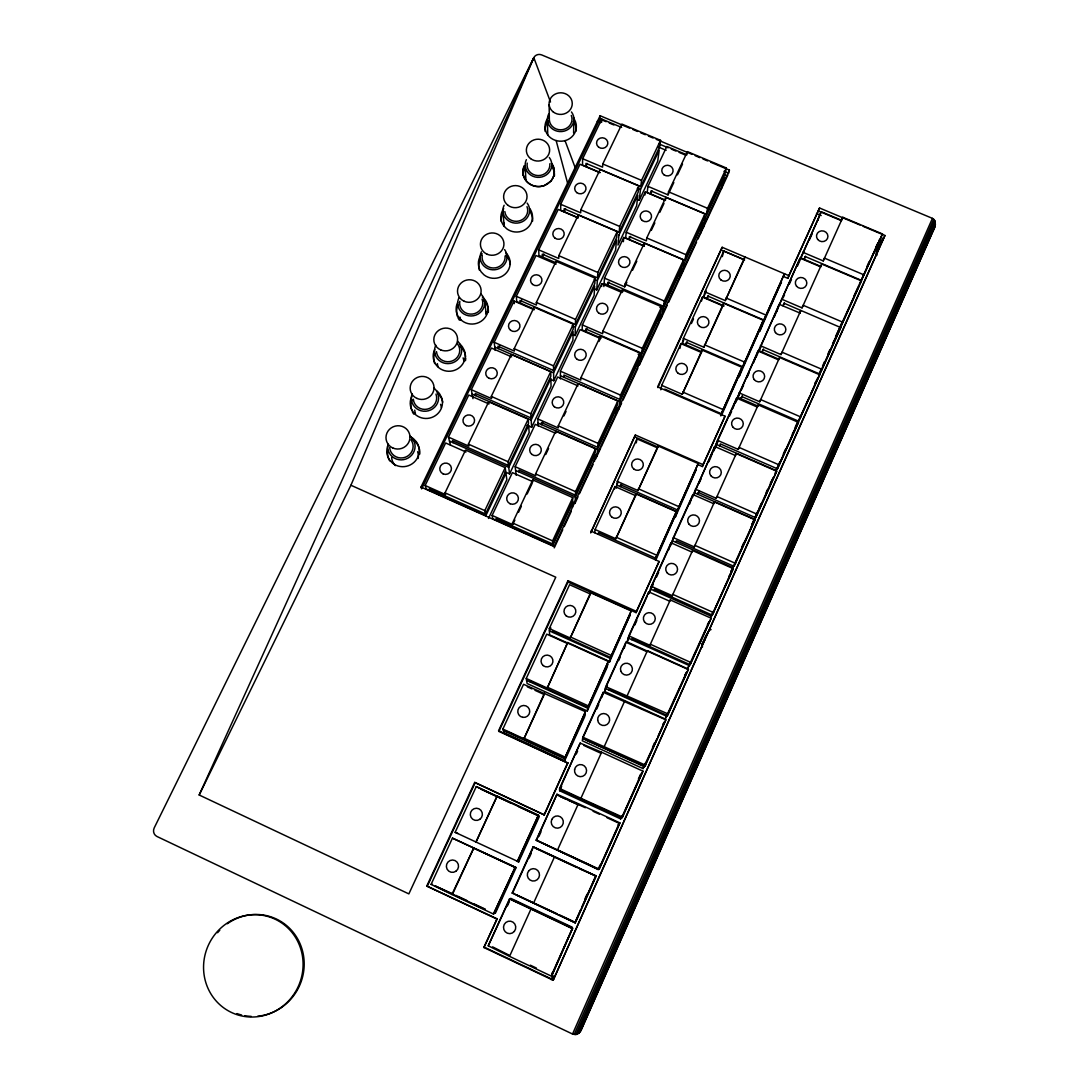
<?xml version="1.0" encoding="UTF-8"?>
<svg xmlns="http://www.w3.org/2000/svg" width="1089" height="1089" viewBox="0 0 1089 1089"><rect width="100%" height="100%" fill="white"/><g stroke="black" fill="none" stroke-linecap="round" stroke-linejoin="round"><path stroke-width="1.5" d="M882.73 240.138L553.171 980.263L483.884 947.512L497.115 918.817L426.765 886.051L474.695 782.406L544.282 814.899L474.695 782.406M876.904 255.33A9.284 8.698 14.5 0 1 876.277 253.111L877.053 251.151L876.291 250.838L882.73 238.055L883.506 238.382M563.898 377.284L563.911 375.011L619.981 399.5L639.366 357.886L640.087 353.149L600.57 336.011L580.886 377.801L580.791 380.088L560.427 371.199L580.083 329.668L600.393 338.475L598.991 341.442M573.604 132.899L573.862 117.939M534.195 309.78L514.062 301.04L494.175 342.273L514.389 351.094L514.171 348.698L534.086 307.193L573.29 324.195L573.182 329.177L553.58 370.505L497.945 346.207L498.231 348.589L499.688 345.567M567.954 582.071L567.982 580.696L636.439 611.405L636.085 612.644L567.954 582.071L498.898 731.413L567.805 763.076L544.282 814.899M575.115 335.589L575.346 326.945L594.662 286.203L594.131 295.446L575.115 335.589L571.997 334.228M521.604 300.02L520.161 303.028L519.984 300.441L575.414 324.468L575.55 319.431L595.125 278.171L556.057 261.36L536.346 302.456L536.455 305.056L516.322 296.331L536.019 255.507L556.084 264.137M543.779 253.955L542.349 256.922L542.268 254.145L597.507 277.899L616.714 237.388L617.218 231.617L578.3 214.996L578.218 217.963L558.221 209.428L538.728 249.857L538.932 255.452L556.098 262.83M563.244 790.982L621.914 817.635L622.513 817.063L642.973 771.175L601.604 752.227L580.913 798.291L559.596 788.463L580.178 743.093L601.604 752.227M567.668 643.613L546.732 634.138L526.246 678.474L547.263 688.044L567.709 642.524L608.479 660.969L587.856 707.401L530.016 681.033L530.152 681.959M565.586 208.652L564.116 211.715L564.129 208.748L619.165 232.229L638.181 192.127L638.889 185.974L600.107 169.544L580.777 209.823L580.696 212.818L560.699 204.283L580.001 164.248L599.93 172.702M621.628 127.427L601.781 119.082L582.669 158.722L582.479 165.052L599.916 172.443M572.446 507.324L572.596 502.832L552.708 545.535L492.759 518.732L492.119 515.424L512.388 472.612L532.916 481.719L532.793 479.895L572.76 497.619L572.651 501.117L552.668 543.996L495.971 518.663L496.271 520.311M564.728 760.598L564.796 758.665L585.092 714.003L584.698 716.657L564.728 760.598L504.343 732.856L502.859 729.072L523.55 684.287L585.433 711.675L564.81 758.107L506.753 731.427L506.998 732.107M564.81 758.107L585.433 711.675M594.485 461.396L595.03 454.671L575.346 496.938L575.115 503.009L572.011 501.634M519.113 472L518.922 470.135L575.414 495.182L575.55 491.643L595.506 448.818L555.689 431.285L535.597 473.933L535.72 475.798L515.192 466.691L535.257 424.329L555.717 433.327L555.689 431.285M587.025 328.374L585.596 331.396L585.719 328.932L641.571 353.149L660.764 311.944L661.676 306.799L622.309 289.865L622.023 292.519L601.809 283.821L582.329 324.93L582.139 329.899L601.046 338.094M570.241 638.031L590.442 594.063L569.574 584.698L549.305 628.571L570.241 638.031L590.578 592.729L631.212 610.97L610.575 657.402L552.953 631.348L552.981 632.491M600.134 115.733L420.994 487.055L421.634 488.852L599.957 119.096L600.134 115.733L629.728 128.175M601.604 122.404L601.781 119.082M595.125 278.171L594.812 283.548L575.414 324.468M587.339 163.473L585.882 166.494L585.991 163.35L640.822 186.573L659.662 146.852L660.547 140.331L621.901 124.092L602.775 163.976L602.585 167.148L582.669 158.722M596.772 289.892L597.33 280.581L616.469 240.233L615.598 250.143L596.772 289.892L593.655 288.558M597.507 277.899L597.834 272.468L617.218 231.617M567.805 763.076L498.599 730.719L567.982 580.696M601.618 286.475L601.809 283.821M603.878 286.584L604.49 278.131L623.779 237.416L643.926 246.032L644.307 243.174L683.524 259.917L682.422 265.457L663.419 306.254L607.771 282.31L607.553 284.978L608.969 281.983M600.393 338.475L600.57 336.011M553.212 979.76L554.369 975.54L553.375 977.541L553.171 980.263L884.962 235.496L863.155 226.335M622.309 289.865L602.816 331.247L602.625 333.724L582.329 324.93M552.64 977.201L552.286 979.569L552.64 977.201L553.375 977.541M595.506 448.818L595.179 452.738L575.414 495.182M601.21 446.939L616.129 414.882L617.027 407.449L597.534 449.294L596.949 456.1L593.859 454.739M542.921 421.661L541.505 424.628L541.424 422.573L597.698 447.334L598.038 443.373L617.803 400.97L578.136 383.641L558.249 425.867L558.249 427.936L537.816 418.938L557.677 376.998L578.055 385.901M635.363 435.001L590.783 532.698L635.363 435.001L703.045 464.663L702.391 466.555L697.804 464.54M619.165 232.229L619.682 226.417L638.889 185.974M509.557 956.373L488.24 945.797L509.475 898.97L530.969 909.043L509.557 956.373L551.551 976.22L571.888 929.843M551.837 973.13L551.687 974.778L571.834 929.598M623.357 241.69L623.779 237.416M594.771 532.698L595.084 529.513L614.945 486.524L635.649 495.686L615.857 538.756L595.084 529.513M630.531 236.381L629.088 239.457L629.388 236.599L684.845 260.271L703.657 219.883L704.951 213.961L665.869 197.395L665.393 200.444L645.314 191.936L626.229 232.243L625.644 237.987L644.416 246.005M590.442 594.063L590.578 592.729M604.49 278.131L624.718 286.829L625.004 284.147L644.307 243.174M598.31 534.277L598.487 532.698L655.673 558.153L676.31 511.721L635.99 493.916L615.857 538.756M639.229 200.267L640.468 189.636L659.226 150.078L657.702 161.267L639.229 200.267L636.139 198.96M640.822 186.573L641.53 180.379L660.547 140.331M617.803 400.97L617.272 405.312L597.698 447.334M644.947 194.972L645.314 191.936M638.031 366.748L639.012 360.228L619.723 401.664L618.783 409.192L615.707 407.844M619.981 399.5L620.526 395.116L640.087 353.149M652.052 190.888L650.609 193.937L651.004 190.888L706.257 214.302L724.893 174.308L726.363 168.005L687.418 151.63L686.86 154.856L666.849 146.443L647.955 186.355L647.179 192.481L664.358 199.763M665.869 197.395L646.757 237.96L646.362 240.832L626.229 232.243M614.618 488.907L614.945 486.524M616.333 488.171L617.3 481.42L636.97 438.881L657.593 447.919L658.042 445.946L698.199 463.546L677.562 509.979L620.594 484.809L620.322 486.606L621.71 483.584M580.178 743.093L559.61 789.294L621.628 817.907L641.802 772.673M935.165 226.213L934.757 220.536L932.429 218.358L541.641 54.899A5.908 5.486 -3.1 0 0 533.814 57.663L154.216 827.899A6.575 6.289 -54.7 0 0 157.007 836.502L572.542 1034.033L575.89 1034.55L579.049 1033.107L581.172 1030.126L935.165 226.213L580.287 1031.773M658.763 323.31L660.315 314.49L641.217 355.504L639.951 363.726L636.888 362.392M641.571 353.149L642.319 348.357L661.676 306.799M647.955 186.355L668.02 194.863L668.51 191.8L687.418 151.63M586.263 740.166L644.824 766.261L665.869 719.802L603.211 692.305L582.846 737.199L582.288 740.779L643.041 768.603L656.817 738.995M587.284 710.954L587.733 708.19L607.812 663.991L607.049 667.448L587.284 710.954L527.13 683.524L526.246 678.474M587.856 707.401L608.479 660.969M636.275 442.869L636.97 438.881M661.363 317.729L662.956 308.813L681.877 268.193L680.298 276.116M663.419 306.254L664.358 301.054L683.524 259.917M635.649 495.686L635.99 493.916M617.3 481.42L638.004 490.567L658.042 445.946M682.68 271.011L684.287 263.021L703.018 222.809L700.812 232.964M684.845 260.271L685.961 254.69L704.951 213.961M660.792 389.794L661.704 385.343L680.965 343.648L701.439 352.496L682.245 394.272L661.704 385.343M703.358 227.492L705.618 217.242L724.158 177.412L721.639 188.234M706.257 214.302L707.564 208.326L726.363 168.005M679.89 348.453L680.965 343.648M609.541 661.976L610.344 658.423L630.232 614.672L609.541 661.976L549.591 634.86L549.305 628.571M610.575 657.402L631.212 610.97M701.357 351.488L682.286 343.253L683.388 338.407L702.473 297.12L722.865 305.859L703.862 347.228L683.388 338.407M602.122 697.014L603.211 692.305M684.613 675.398L686.655 672.063L665.161 719.012L604.626 691.501L605.77 686.655L625.93 642.224L647.002 651.726L647.411 650.65L688.452 669.15L667.407 715.623L609.187 689.187L608.955 690.072M710.722 162.234L729.412 170.102L728.664 173.233L724.008 171.286M578.382 803.723L556.983 794.235L536.183 840.082L598.052 869.498L599.236 869.267L619.913 822.889L578.382 803.723L557.568 849.896L599.236 869.267M701.52 301.027L702.473 297.12M724.144 305.941L703.603 297.134L704.896 291.879L723.777 251.015L744.1 259.658L725.274 300.618L704.896 291.879M682.245 394.272L702.092 350.086L741.949 367.292L721.313 413.711L664.766 389.113M580.913 798.291L622.513 817.063M657.879 387.589L722.17 247.285L788.844 275.64L787.823 278.335L783.195 276.375M722.32 256.596L723.777 251.015M701.439 352.496L702.092 350.086M703.862 347.228L723.613 303.259L763.321 320.275L742.684 366.68L686.342 342.354L685.784 344.764L687.186 341.728M624.269 648.173L625.93 642.224M707.455 624.596L709.062 621.833L687.404 669.136L627.101 641.952L628.829 635.826L648.772 591.858L669.762 601.251L670.279 599.944L711.158 618.225L690.099 664.698L632.11 638.59L631.783 639.692M722.865 305.859L723.613 303.259M725.274 300.618L744.93 256.854L744.1 259.658M655.673 558.153L676.31 511.721M647.955 594.499L648.772 591.858M654.013 590.619L654.448 589.285L712.22 615.108L733.265 568.635L692.55 550.558L691.937 552.082L671.015 542.798L651.276 586.331L648.99 593.668L653.114 584.562M590.919 531.105L659.117 561.461L636.085 612.644M677.031 511.667L675.166 517.52L696.32 469.223L677.031 511.667L616.782 485.041L618.171 482.032M677.562 509.979L698.199 463.546M668.687 549.877L671.015 542.798M670.974 544.813L673.356 537.626L692.903 494.542L713.744 503.717L714.452 501.975L755.017 519.834L733.972 566.307L676.419 540.784L675.888 542.336M582.846 737.199L645.627 765.213M689.596 504.112L692.903 494.542M692.522 497.292L714.711 446.463L735.47 455.542L736.273 453.582L776.688 471.238L755.643 517.711L698.308 492.473L697.681 494.243L699.056 491.221M721.313 413.711L741.949 367.292M722.17 247.285L657.62 386.894L725.043 416.216L702.391 466.555M742.684 366.68L763.321 320.275M711.362 455.828L714.711 446.463M713.581 451.2L717.488 440.337L736.64 398.111L757.318 407.082L758.216 404.917L798.482 422.369L777.437 468.828L720.333 443.89L719.598 445.864M763.865 320.057L784.488 273.679L763.865 320.057L707.741 296.017L707.074 298.617L708.463 295.623M605.77 686.655L668.415 714.085M732.829 408.484L736.64 398.111M735.184 403.284L757.998 351.012L778.608 359.874L779.601 357.505L819.704 374.752L798.673 421.212L741.772 396.546L740.956 398.724L742.344 395.661M753.656 362.61L757.998 351.012M755.997 357.423L779.179 304.321L800.238 313.142M774.374 316.899L779.179 304.321M776.688 311.794L778.975 305.805M800.116 258.147L779.547 304.307L800.116 258.147L820.562 266.805L821.746 264.042L861.549 280.908L840.531 327.34L858.84 286.284M628.829 635.826L649.888 645.314L650.31 644.225L691.324 662.697M797.42 266.124L821.188 211.688L841.566 220.264L842.832 217.296L882.485 233.958L854.171 295.514M787.823 278.335L819.554 207.999L860.051 225.028M817.73 220.536L821.188 211.688M651.276 586.331L672.267 595.697L672.784 594.376L713.649 612.644M673.356 537.626L694.265 546.896L694.891 545.358L735.606 563.408M695.367 489.124L716.194 498.286L716.916 496.516L757.468 514.362M717.488 440.337L738.233 449.389L739.063 447.416L779.452 465.044M739.05 392.802L759.714 401.759L760.626 399.568L800.878 417.005M760.408 345.703L781.004 354.565L782.011 352.169L822.1 369.402L840.749 327.571L784.053 303.232L783.059 305.805L784.42 302.796M799.694 313.088L800.783 310.515L781.004 354.565M781.534 299.121L802.049 307.874L803.151 305.274L843.09 322.317M802.797 252.253L823.23 260.911L824.414 258.12L864.203 274.959M350.917 485.245L555.771 577.197L408.851 893.892L199.178 794.997L350.917 485.245L533.814 57.663L550.517 102.053M572.542 1034.033L932.429 218.358M574.189 1034.536L933.763 219.216M575.89 1034.55L934.757 220.536M577.551 1034.06L935.342 222.224M579.049 1033.107L935.478 224.157M585.011 898.738L587.039 894.192M598.052 869.498L600.121 864.843M559.596 788.463L559.623 790.737L620.621 818.887L621.996 815.811M638.413 778.989L640.468 774.388M643.041 768.603L645.75 762.518M652.529 747.34L654.557 742.78M665.161 719.012L666.509 716.004M687.404 669.136L689.46 664.508M710.436 617.49L713.159 611.392M731.059 571.221L733.088 566.688M741.854 547.046L743.869 542.513M757.862 511.136L751.628 525.102L773.721 476.819M759.251 508.032L761.32 503.377M766.166 492.514L767.554 489.424M775.749 471.047L779.847 461.831M783.277 454.14L785.332 449.539M795.188 427.446L797.216 422.886M819.159 373.677L821.188 369.157M822.522 366.135L824.536 361.616M827.899 354.088L829.913 349.569M841.797 322.943L835.576 336.882L857.506 288.925M867.062 266.288L869.104 261.687M575.809 920.668L580.614 909.9M581.989 906.81L595.724 876.019L533.433 847.024M658.192 735.905L664.385 722.007L662.684 724.553M731.087 571.494L752.336 524.762L750.797 527.593M775.069 473.293L795.229 428.576L792.248 434.28M809.304 397.022L795.338 427.609M810.679 393.932L816.192 381.586L814.844 384.199M818.547 376.29L836.27 336.542M860.119 283.058L878.17 242.575L876.046 246.822M575.877 920.886L595.887 876.005M621.914 817.635L642.973 771.175M644.824 766.261L665.869 719.802M667.407 715.623L688.452 669.15M690.099 664.698L711.158 618.225M712.22 615.108L733.265 568.635M733.972 566.307L755.017 519.834M755.643 517.711L776.688 471.238M777.437 468.828L798.482 422.369M798.673 421.212L819.704 374.752M763.498 348.97L762.123 352.019L763.035 349.637L819.718 374.017L840.749 327.571M551.551 976.22L572.555 928.332L513.64 900.467M575.332 922.873L596.228 876.005L533.161 846.738L512.157 893.075L575.332 922.873L516.063 894.722L557.01 913.725M702.5 646.893L701.888 644.47L705.74 635.826L708.83 630.708L711.076 629.524M533.501 903.271L554.573 856.703M604.082 746.918L624.664 701.085M626.924 696.252L647.411 650.65M649.888 645.314L670.279 599.944M672.267 595.697L692.55 550.558M694.265 546.896L714.452 501.975M716.194 498.286L736.273 453.582M738.233 449.389L758.216 404.917M759.714 401.759L779.601 357.505M802.049 307.874L821.746 264.042M823.23 260.911L842.832 217.296M199.178 794.997L533.814 57.663M544.214 814.613L567.845 762.531M636.439 611.405L659.117 561.461M703.045 464.663L725.043 416.216M788.844 275.64L819.554 207.999M483.884 947.512L497.115 918.817M532.739 848.549L512.62 892.926L515.056 894.069M556.983 794.235L536.428 840.422L598.678 869.376L619.069 823.652L618.103 824.536M602.816 694.033L582.642 738.505L644.429 766.792M625.317 644.402L605.348 688.439L666.904 716.385M647.274 595.996L628.19 638.072L689.5 665.692M670.007 545.875L650.432 589.013L711.512 616.32L730.882 572.909L728.813 576.585M691.692 498.041L672.321 540.757L733.169 567.75M713.309 450.397L694.129 492.677L754.745 519.358M735.034 402.467L716.058 444.312L776.457 470.693M756.215 355.763L737.43 397.199L757.794 406.02M777.219 309.467L758.611 350.508L778.894 359.234M818.166 219.161L800.633 257.834L821.229 266.574M507.379 905.98L509.434 901.42M529.104 858.05L531.16 853.531M538.919 836.406L541.015 831.792M559.623 790.737L561.706 786.163M576.217 754.146L577.606 751.097M596.649 709.089L598.705 704.556M604.626 691.501L607.431 685.321M618.661 660.56L620.063 657.47M627.101 641.952L629.183 637.351M634.737 625.1L636.82 620.512M656.558 576.979L658.614 572.433M671.205 544.663L672.566 541.655M698.988 483.407L701.085 478.779M708.776 461.818L710.872 457.189M714.275 449.675L718.427 440.514M729.507 416.093L731.59 411.506M736.001 401.773L740.112 392.707M741.486 389.685L743.542 385.152M746.972 377.584L749.028 373.051M758.883 351.325L760.912 346.833M783.1 297.896L784.502 294.82M789.389 284.038L791.472 279.424M809.331 240.056L812.095 233.958M805.52 256.214L804.118 259.318L805.207 256.541L861.467 280.377L882.485 233.958M493.467 914.039L515.165 867.375L493.467 914.039L451.908 894.491L473.729 848.072L453.147 892.857M538.415 815.144L517.398 861.399L538.415 815.144L497.156 796.018L475.988 842.083L497.156 796.018M516.132 867.565L515.383 867.416L494.433 913.494L495.549 912.881L516.132 867.565L452.452 838.135L431.094 884.363L451.908 894.491M538.728 816.015L518.01 861.617L518.718 861.875L539.096 817.022L538.728 816.015L518.881 806.813M655.238 559.623L674.717 516.758L655.769 560.222M720.578 415.807L739.485 374.221L721.49 415.549M502.859 729.072L523.959 738.764L544.5 693.012M547.263 688.044L567.709 642.524M523.959 738.764L543.887 695.367M638.004 490.567L656.898 449.444M518.718 861.875L455.148 832.323L476.274 786.598L497.469 796.413M550.803 627.877L549.414 630.871L610.344 658.423M682.286 343.253L683.688 340.231M691.392 323.542L693.489 318.995M703.603 297.134L706.366 291.131M427.405 886.01L475.103 782.855M552.668 543.996L552.599 540.893L572.76 497.619M729.412 170.102L554.138 546.583L420.994 487.055M554.233 547.862L562.741 529.676M564.184 526.6L571.33 511.245M574.91 503.554L577.973 496.843M579.416 493.766L586.59 478.343M587.066 477.445L593.042 464.472M595.642 459L600.652 448.246M616.388 414.446L621.601 403.148M623.003 400.126L637.841 368.354M639.27 365.291L658.573 323.801M660.002 320.724L667.162 305.369M668.592 302.293L696.552 242.112M697.967 239.063L711.798 209.374M712.22 208.571L727.942 174.771M492.119 515.424L512.715 524.626L512.497 522.979L532.793 479.895M512.715 524.626L514.879 520.025M518.487 512.361L521.372 506.235M527.144 493.984L532.194 483.257M545.712 454.562L548.57 448.491M563.911 415.916L566.035 411.424M624.718 286.829L626.842 282.296M632.546 270.208L636.806 261.142M651.304 230.364L654.829 222.891M659.757 212.409L663.991 203.439M668.02 194.863L673.819 182.557M677.44 174.866L682.517 164.099M429.869 490.622L429.27 488.852L485.517 513.994L505.718 471.401L505.201 467.657L465.561 450.056L445.033 492.841L445.578 494.61L425.146 485.49L445.632 442.978L465.997 452.017M452.956 442.651L452.466 440.664L508.509 465.52L528.505 423.362L528.206 419.183L488.702 401.8L468.393 444.149L468.815 446.136L448.464 437.111L468.746 395.035L489.029 403.965L488.702 401.8M475.594 395.62L475.212 393.428L531.051 417.999L550.843 376.263L550.748 371.676L511.394 354.497L491.289 396.41L491.602 398.615L471.319 389.685L491.411 348.031L511.626 356.865M509.57 473.919L508.74 467.399L528.655 425.418L529.159 432.578L509.57 473.919L504.969 471.877M531.65 427.324L531.173 420.082L550.884 378.523L551.048 386.391L531.65 427.324L527.062 425.309M553.729 380.742L553.607 372.792L573.113 331.641L572.923 340.204L553.729 380.742L550.68 379.408M488.471 518.459L506.848 479.691L505.963 473.252L485.857 515.655L426.384 489.056L425.146 485.49M485.517 513.994L484.809 510.618L505.201 467.657M508.509 465.52L508.019 461.709L528.206 419.183M531.051 417.999L530.765 413.779L550.748 371.676M553.58 370.505L553.511 365.863L573.29 324.195M538.728 249.857L558.793 258.488L558.78 255.684L578.3 214.996M876.277 253.111L884.962 235.496M832.595 343.552L836.229 336.433M815.144 382.892L817.866 377.611M819.718 374.017L822.1 369.402M770.318 483.217L773.04 478.098M930.319 235.347L934.416 228.227M701.888 644.47L704.896 639.529M551.102 979.596L552.477 977.35M530.969 909.043L572.678 928.835M492.609 946.872L509.026 955.121M620.621 818.887L621.628 817.907M488.24 945.797L509.965 898.752L572.501 928.087L572.31 927.229L510.823 898.384L509.475 898.97M619.913 822.889L598.868 869.335L536.183 840.082M512.157 893.075L513.423 892.653M431.094 884.363L432.333 884.282M596.228 876.005L579.824 868.899M632.845 129.496L637.514 131.456M640.631 132.763L645.301 134.737M648.418 136.043L653.087 138.004M656.204 139.31L692.032 154.379M695.15 155.686L699.819 157.646M702.936 158.967L707.605 160.927M599.957 119.096L606.165 121.709M609.255 123.003L613.91 124.963M658.886 143.884L668.183 147.791M671.287 149.098L675.942 151.058M679.046 152.365L685.24 154.978M818.397 210.98L841.375 220.659M597.235 121.315L600.366 122.635M658.314 147.015L666.141 150.323M724.09 174.703L727.221 176.023M816.491 213.594L821.188 215.568M879.136 239.961L882.267 241.282M455.148 832.323L457.884 833.48M602.775 163.976L641.53 180.379M668.51 191.8L707.564 208.326M637.337 188.315L640.468 189.636M721.449 250.116L744.604 259.958M580.777 209.823L619.682 226.417M646.757 237.96L685.961 254.69M577.81 217.555L560.699 210.259L560.699 204.283M726.023 297.991L765.717 314.98M558.78 255.684L597.834 272.468M625.004 284.147L664.358 301.054M594.281 279.26L597.33 280.581M604.109 283.494L622.949 291.593M659.88 307.493L662.956 308.813M704.515 344.805L744.359 361.997M536.346 302.456L575.55 319.431M602.816 331.247L642.319 348.357M533.964 309.004L516.731 301.53L516.322 296.331M572.283 325.625L575.346 326.945M638.127 354.17L641.217 355.504M682.803 392.054L722.797 409.437M514.171 348.698L553.511 365.863M580.886 377.801L620.526 395.116M494.774 347.092L553.607 372.792M560.427 375.759L619.723 401.664M635.023 437.016L657.987 447.089M491.289 396.41L530.765 413.779M558.249 425.867L598.038 443.373M472.136 394.095L531.173 420.082M538.02 423.104L597.534 449.294M638.358 488.77L678.651 506.562M468.393 444.149L508.019 461.709M535.597 473.933L575.55 491.643M449.485 441.099L508.74 467.399M515.614 470.434L575.346 496.938M616.115 537.176L656.558 555.172M445.033 492.841L484.809 510.618M512.497 522.979L552.599 540.893M570.282 636.902L611.052 655.333M547.195 687.145L588.114 705.795M526.572 680.326L587.733 708.19M527.335 686.832L531.908 688.915M534.944 690.303L544.092 694.469M583.718 745.393L600.652 753.152M523.782 738.111L564.851 756.964M503.404 730.46L564.796 758.665M585.365 807.725L560.658 796.685M593.083 811.278L599.263 814.136M606.995 817.703L617.803 822.699M557.024 795.011L565.273 798.822M568.335 800.238L577.565 804.499M538.633 815.729L480.698 789.117M511.245 803.274L476.274 786.598M535.42 848.222L576.762 867.47M452.452 838.135L515.383 867.416M473.307 847.936L514.716 867.28M560.032 915.141L575.115 922.22M452.901 893.96L435.382 886.038L454.957 895.253M455.978 895.403L466.745 900.467M474.436 904.088L485.204 909.152M457.979 896.669L485.081 909.424M426.765 886.051L496.815 919.021M530.329 965.181L536.414 968.067M484.251 947.171L552.463 979.406M505.704 252.784L507.256 254.363A15.899 15.11 -5.9 0 1 505.024 274.224A15.899 15.11 -5.9 0 1 484.047 274.891L481.243 272.005A15.899 15.11 -5.9 0 1 482.087 253.614M482.359 296.984L485.177 299.883A15.981 15.26 -7.7 0 1 482.876 319.935A15.981 15.26 -7.7 0 1 461.804 320.588L458.986 317.675A15.981 15.26 -7.7 0 1 457.639 302.483M533.161 846.738L533.882 847.514M498.599 730.719L498.898 731.413M565 140.576L575.142 167.556M556.125 140.535L567.6 183.183M448.464 437.111L450.547 445.251M471.319 389.685L472.98 398.669M484.659 301.789L486.361 314.639A13.218 12.632 -7.7 0 0 485.612 311.427M494.175 342.273L495.196 350.427M515.192 466.691L516.159 475.294M502.927 211.742L504.207 226.444A13.082 12.387 -4.4 0 1 504.343 223.218M514.062 301.04L514.267 303.613M537.816 418.938L538.17 425.976M525.197 166.086L525.905 180.161M547.481 120.43L547.74 135.349M549.128 104.694L549.36 120.253A11.366 10.618 -2.1 0 0 563.217 129.537A11.366 10.618 -2.1 0 0 571.303 115.42M560.427 371.199L560.427 378.931M433.79 387.902A13.667 13.15 -12.8 0 1 436.321 405.217A13.667 13.15 -12.8 0 1 418.775 409.927A13.667 13.15 -12.8 0 1 412.187 393.701M435.981 394.109A11.707 11.271 -12.8 0 1 427.433 409.096A11.707 11.271 -12.8 0 1 413.316 399.173M415.481 413.412A13.354 12.877 -12.8 0 1 414.746 410.131M440.582 404.346A13.354 12.877 -12.8 0 1 441.317 407.613M410.281 436.267A13.749 13.286 -16.3 0 1 413.194 453.106A13.749 13.286 -16.3 0 1 396.587 459.122A13.749 13.286 -16.3 0 1 387.915 444.366M417.618 451.731A13.436 12.986 -16.4 0 1 418.176 458.442M395.443 465.616A13.436 12.986 -16.4 0 1 391.645 457.557M411.057 439.915A11.775 11.38 -16.3 0 1 405.312 457.244A11.775 11.38 -16.3 0 1 389.671 447.647M457.707 341.252A13.585 13.027 -10 0 1 458.714 358.553A13.585 13.027 -10 0 1 440.922 361.752A13.585 13.027 -10 0 1 435.818 345.186M457.639 344.056A11.652 11.162 -10 0 1 452.03 361.031A11.652 11.162 -10 0 1 436.498 351.652M438.132 366.87A13.286 12.755 -10 0 1 437.397 363.617M463.097 357.873A13.286 12.755 -10 0 1 463.846 361.126M571.453 111.949A13.259 12.387 -2.1 0 1 570.119 127.849A13.259 12.387 -2.1 0 1 553.158 129.455A13.259 12.387 -2.1 0 1 548.625 114.114M527.171 203.099A13.381 12.646 -4.4 0 1 525.756 219.325A13.381 12.646 -4.4 0 1 508.617 220.944A13.381 12.646 -4.4 0 1 504.112 205.277M527.008 206.651A11.475 10.836 -4.4 0 1 518.772 221.04A11.475 10.836 -4.4 0 1 504.833 211.565M504.588 249.585A13.449 12.769 -5.9 0 1 503.118 265.975A13.449 12.769 -5.9 0 1 485.898 267.608A13.449 12.769 -5.9 0 1 481.406 251.777M505.078 255.956A11.53 10.944 -5.9 0 1 493.113 268.003A11.53 10.944 -5.9 0 1 482.25 255.262M480.753 293.839A13.517 12.891 -7.7 0 1 481.787 310.964A13.517 12.891 -7.7 0 1 464.091 314.136A13.517 12.891 -7.7 0 1 458.973 297.746M482.087 299.162A11.584 11.053 -7.7 0 1 472.204 314.081A11.584 11.053 -7.7 0 1 459.803 301.272M460.783 320.329A13.218 12.632 -7.7 0 1 460.048 317.117M549.319 157.524A13.313 12.51 -3.2 0 1 547.944 173.587A13.313 12.51 -3.2 0 1 530.888 175.193A13.313 12.51 -3.2 0 1 526.368 159.688M549.822 163.758A11.421 10.727 -3.2 0 1 538.034 175.574A11.421 10.727 -3.2 0 1 527.212 163.105M877.013 248.905A9.243 8.671 14.5 0 1 878.714 247.353M545.14 131.361A15.6 14.606 -2.1 0 1 548.652 120.675M573.359 121.369A15.6 14.606 -2.1 0 1 576.231 130.979M523.101 175.138A15.682 14.756 -3.2 0 1 524.544 168.89M551.551 166.331A15.682 14.756 -3.2 0 1 554.41 176.037M501.199 221.475A15.75 14.892 -4.4 0 1 502.601 213.866M529.744 211.293A15.75 14.892 -4.4 0 1 532.589 221.108M479.283 270.004A15.831 15.042 -5.9 0 1 480.222 259.727M505.718 255.166A15.831 15.042 -5.9 0 1 510.319 264.436M483.734 300.469A15.913 15.192 -7.7 0 1 488.335 312.489M459.449 320.193A15.913 15.192 -7.7 0 1 458.074 317.906M457.543 316.695A15.913 15.192 -7.7 0 1 458.101 305.07M465.697 358.009A15.995 15.341 -10 0 1 465.452 360.69M434.688 363.59A15.995 15.341 -10 0 1 434.742 353.081M460.021 346.329A15.995 15.341 -10 0 1 465.643 356.675M413.738 414.079A16.076 15.491 -12.8 0 1 412.35 411.751M411.833 410.499A16.076 15.491 -12.8 0 1 411.914 399.881M437.329 393.061A16.076 15.491 -12.8 0 1 442.774 402.195M411.887 439.207A16.172 15.641 -16.4 0 1 419.782 454.059M389.671 460.824A16.172 15.641 -16.4 0 1 387.861 450.274M573.427 118.02A15.668 14.661 -2.1 0 1 566.171 140.318C559.732 142.536 552.137 140.563 547.903 135.159A15.668 14.661 -2.1 0 1 548.597 117.313M529.608 208.326A15.831 14.96 -4.4 0 1 527.43 227.982A15.831 14.96 -4.4 0 1 506.548 228.649L503.758 225.791A15.831 14.96 -4.4 0 1 503.717 208.625M434.715 349.46A16.063 15.409 -10 0 0 434.116 361.262L436.036 364.815A16.063 15.409 -10 0 0 464.309 350.399L462.389 346.847A16.063 15.409 -10 0 0 459.558 343.92M411.778 396.45A16.158 15.559 -12.8 0 0 411.152 408.375L413.058 411.969A16.158 15.559 -12.8 0 0 441.508 397.403L439.588 393.823A16.158 15.559 -12.8 0 0 436.757 390.856M388.378 444.38A16.24 15.709 -16.3 0 0 389.631 460.062L392.462 463.07A16.24 15.709 -16.3 0 0 416.338 441.739L413.507 438.744A16.24 15.709 -16.3 0 0 409.954 436.58M876.291 250.838A9.284 8.698 14.5 0 1 879.83 245.148M227.302 923.758A51.278 49.25 -67 0 1 301.626 947.866A51.278 49.25 -67 0 1 257.739 1016.214M251.219 1016.377A51.278 49.25 -67 0 1 244.766 1015.683M241.608 1015.002A51.278 49.25 -67 0 1 236.939 1013.573M217.569 932.729A51.278 49.25 -67 0 1 219.774 930.265M618.906 235.101L617.994 245.079L636.657 205.712L637.841 195.149L618.906 235.101M741.868 368.98L738.995 377.012L760.585 327.789L741.868 368.98M762.953 322.575L759.768 331.287L781.48 281.779L762.953 322.575M550.816 181.196L544.16 185.688L540.158 186.573A15.75 14.81 -3.2 0 1 525.837 180.488A15.75 14.81 -3.2 0 1 524.381 165.732A15.627 14.702 -3.2 0 0 529.798 183.987A15.627 14.702 -3.2 0 0 549.809 182.094A15.627 14.702 -3.2 0 0 551.415 163.227A15.75 14.81 -3.2 0 1 550.816 181.196M754.201 379.571A5.826 5.568 12.6 0 0 764.192 378.618A5.826 5.568 12.6 0 0 758.175 370.764A5.826 5.568 12.6 0 0 754.201 379.571M633.798 469.046A5.853 5.676 6.8 0 0 643.259 465.575A5.853 5.676 6.8 0 0 635.377 459.327A5.853 5.676 6.8 0 0 633.798 469.046M543.193 665.583A5.962 5.921 -2.5 0 0 552.872 662.003A5.962 5.921 -2.5 0 0 544.908 655.469A5.962 5.921 -2.5 0 0 543.193 665.583M710.736 475.621A5.881 5.69 13.9 0 0 720.823 474.654A5.881 5.69 13.9 0 0 714.792 466.637A5.881 5.69 13.9 0 0 710.736 475.621M796.481 286.135A5.772 5.459 11.8 0 0 806.377 285.195A5.772 5.459 11.8 0 0 800.388 277.504A5.772 5.459 11.8 0 0 796.481 286.135M732.747 426.97A5.853 5.622 13.1 0 0 742.793 426.017A5.853 5.622 13.1 0 0 736.763 418.067A5.853 5.622 13.1 0 0 732.747 426.97M699.56 326.373A5.772 5.499 7.6 0 0 708.871 322.997A5.772 5.499 7.6 0 0 701.057 316.953A5.772 5.499 7.6 0 0 699.56 326.373M597.657 720.101A6.03 5.99 39.5 0 0 607.158 724.43A6.03 5.99 39.5 0 0 606.11 714.071A6.03 5.99 39.5 0 0 597.657 720.101M688.833 524A5.908 5.744 14.9 0 0 698.988 523.033A5.908 5.744 14.9 0 0 692.931 514.92A5.908 5.744 14.9 0 0 688.833 524M720.959 279.968A5.744 5.445 7.8 0 0 730.202 276.633A5.744 5.445 7.8 0 0 722.415 270.644A5.744 5.445 7.8 0 0 720.959 279.968M817.635 239.389A5.744 5.404 11.5 0 0 827.49 238.464A5.744 5.404 11.5 0 0 821.501 230.854A5.744 5.404 11.5 0 0 817.635 239.389M775.463 332.594A5.799 5.513 12.2 0 0 785.4 331.655A5.799 5.513 12.2 0 0 779.397 323.882A5.799 5.513 12.2 0 0 775.463 332.594M677.984 373.2A5.799 5.568 7.4 0 0 687.336 369.797A5.799 5.568 7.4 0 0 679.509 363.685A5.799 5.568 7.4 0 0 677.984 373.2M466.323 425.636A5.813 5.608 -9.8 0 0 474.559 419.973A5.813 5.608 -9.8 0 0 465.452 415.944A5.813 5.608 -9.8 0 0 466.323 425.636M416.992 398.438A11.965 11.503 -12.7 0 0 433.994 386.799A11.965 11.503 -12.7 0 0 415.29 378.577A11.965 11.503 -12.7 0 0 416.992 398.438M644.511 621.928A5.962 5.867 19.1 0 0 654.761 620.948A5.962 5.867 19.1 0 0 648.704 612.658A5.962 5.867 19.1 0 0 644.511 621.928M666.863 572.555A5.935 5.813 16.5 0 0 677.059 571.589A5.935 5.813 16.5 0 0 671.001 563.394A5.935 5.813 16.5 0 0 666.863 572.555M620.839 671.232A5.99 5.935 24.7 0 0 631.062 672.948A5.99 5.935 24.7 0 0 627.373 663.296A5.99 5.935 24.7 0 0 620.839 671.232M566.144 615.816A5.935 5.867 3.1 0 0 575.768 612.263A5.935 5.867 3.1 0 0 567.818 605.797A5.935 5.867 3.1 0 0 566.144 615.816M514.348 931.394A6.275 6.139 -87.5 0 0 510.687 921.212A6.275 6.139 -87.5 0 0 503.88 929.57A6.275 6.139 -87.5 0 0 514.348 931.394M392.83 448.001A12.033 11.611 -16.2 0 0 409.954 436.24A12.033 11.611 -16.2 0 0 391.182 427.923A12.033 11.611 -16.2 0 0 392.83 448.001M455.923 871.241A6.194 6.085 -75.7 0 0 455.039 860.569A6.194 6.085 -75.7 0 0 446.381 866.762A6.194 6.085 -75.7 0 0 455.923 871.241M611.691 517.003A5.881 5.744 6.1 0 0 621.206 513.518A5.881 5.744 6.1 0 0 613.298 507.202A5.881 5.744 6.1 0 0 611.691 517.003M443.114 473.892A5.84 5.663 -13.3 0 0 451.418 468.175A5.84 5.663 -13.3 0 0 442.27 464.118A5.84 5.663 -13.3 0 0 443.114 473.892M510.101 503.758A5.853 5.717 -6.9 0 0 518.391 497.986A5.853 5.717 -6.9 0 0 509.176 493.889A5.853 5.717 -6.9 0 0 510.101 503.758M598.582 312.951A5.744 5.486 1 0 0 607.88 309.589A5.744 5.486 1 0 0 600.175 303.572A5.744 5.486 1 0 0 598.582 312.951M576.775 359.098A5.772 5.54 -0.2 0 0 586.141 355.708A5.772 5.54 -0.2 0 0 578.409 349.623A5.772 5.54 -0.2 0 0 576.775 359.098M620.635 266.26A5.717 5.431 1.9 0 0 629.891 262.939A5.717 5.431 1.9 0 0 622.2 256.977A5.717 5.431 1.9 0 0 620.635 266.26M440.664 349.868A11.897 11.38 -9.9 0 0 457.543 338.339A11.897 11.38 -9.9 0 0 438.921 330.212A11.897 11.38 -9.9 0 0 440.664 349.868M553.307 112.004A11.598 10.822 -2.2 0 0 572.106 105.334A11.598 10.822 -2.2 0 0 556.602 93.504A11.598 10.822 -2.2 0 0 553.307 112.004M507.842 205.208A11.707 11.04 -4.4 0 0 526.858 198.416A11.707 11.04 -4.4 0 0 511.272 186.314A11.707 11.04 -4.4 0 0 507.842 205.208M487.246 254.295A11.775 11.162 -5.9 0 0 503.908 242.983A11.775 11.162 -5.9 0 0 485.422 235.047A11.775 11.162 -5.9 0 0 487.246 254.295M532.589 284.433A5.717 5.445 -3.4 0 0 541.873 281.098A5.717 5.445 -3.4 0 0 534.25 275.122A5.717 5.445 -3.4 0 0 532.589 284.433M489.07 378.319A5.772 5.554 -7.1 0 0 497.251 372.71A5.772 5.554 -7.1 0 0 488.185 368.735A5.772 5.554 -7.1 0 0 489.07 378.319M510.55 330.253A5.744 5.499 -5 0 0 519.889 326.891A5.744 5.499 -5 0 0 512.238 320.847A5.744 5.499 -5 0 0 510.55 330.253M554.274 406.728A5.799 5.595 -1.7 0 0 563.694 403.311A5.799 5.595 -1.7 0 0 555.934 397.158A5.799 5.595 -1.7 0 0 554.274 406.728M464.322 301.313A11.829 11.271 -7.7 0 0 481.093 289.905A11.829 11.271 -7.7 0 0 462.539 281.874A11.829 11.271 -7.7 0 0 464.322 301.313M551.755 819.486A6.139 6.071 84.1 0 0 557.854 828.157A6.139 6.071 84.1 0 0 562.223 818.506A6.139 6.071 84.1 0 0 551.755 819.486M574.584 769.61A6.071 6.03 68.9 0 0 582.669 776.307A6.071 6.03 68.9 0 0 584.371 765.948A6.071 6.03 68.9 0 0 574.584 769.61M522.747 717.352A6.003 5.99 -32.2 0 0 529.377 709.361A6.003 5.99 -32.2 0 0 519.14 707.632A6.003 5.99 -32.2 0 0 522.747 717.352M528.696 870.901A6.207 6.098 89.8 0 0 532.371 880.974A6.207 6.098 89.8 0 0 539.123 872.711A6.207 6.098 89.8 0 0 528.696 870.901M479.813 819.336A6.126 6.058 -73.5 0 0 478.901 808.787A6.126 6.058 -73.5 0 0 470.312 814.912A6.126 6.058 -73.5 0 0 479.813 819.336M531.772 454.358A5.826 5.663 -3.9 0 0 541.233 450.914A5.826 5.663 -3.9 0 0 533.46 444.693A5.826 5.663 -3.9 0 0 531.772 454.358M642.265 220.482A5.69 5.377 2.6 0 0 651.467 217.187A5.69 5.377 2.6 0 0 643.803 211.293A5.69 5.377 2.6 0 0 642.265 220.482M576.748 192.603A5.663 5.336 -1 0 0 585.936 189.323A5.663 5.336 -1 0 0 578.354 183.483A5.663 5.336 -1 0 0 576.748 192.603M598.623 147.151A5.636 5.282 -0.1 0 0 607.757 143.898A5.636 5.282 -0.1 0 0 600.189 138.112A5.636 5.282 -0.1 0 0 598.623 147.151M663.882 174.716A5.663 5.322 3.2 0 0 673.043 171.449A5.663 5.322 3.2 0 0 665.393 165.61A5.663 5.322 3.2 0 0 663.882 174.716M530.574 158.599A11.652 10.931 -3.2 0 0 549.482 151.875A11.652 10.931 -3.2 0 0 533.937 139.909A11.652 10.931 -3.2 0 0 530.574 158.599M554.886 238.069A5.69 5.391 -2.1 0 0 564.129 234.761A5.69 5.391 -2.1 0 0 556.52 228.853A5.69 5.391 -2.1 0 0 554.886 238.069M280.976 1007.556A51.496 49.454 -66.9 0 0 275.34 919.293A51.496 49.454 -66.9 0 0 203.657 970.667A51.496 49.454 -66.9 0 0 280.976 1007.556"/></g></svg>
